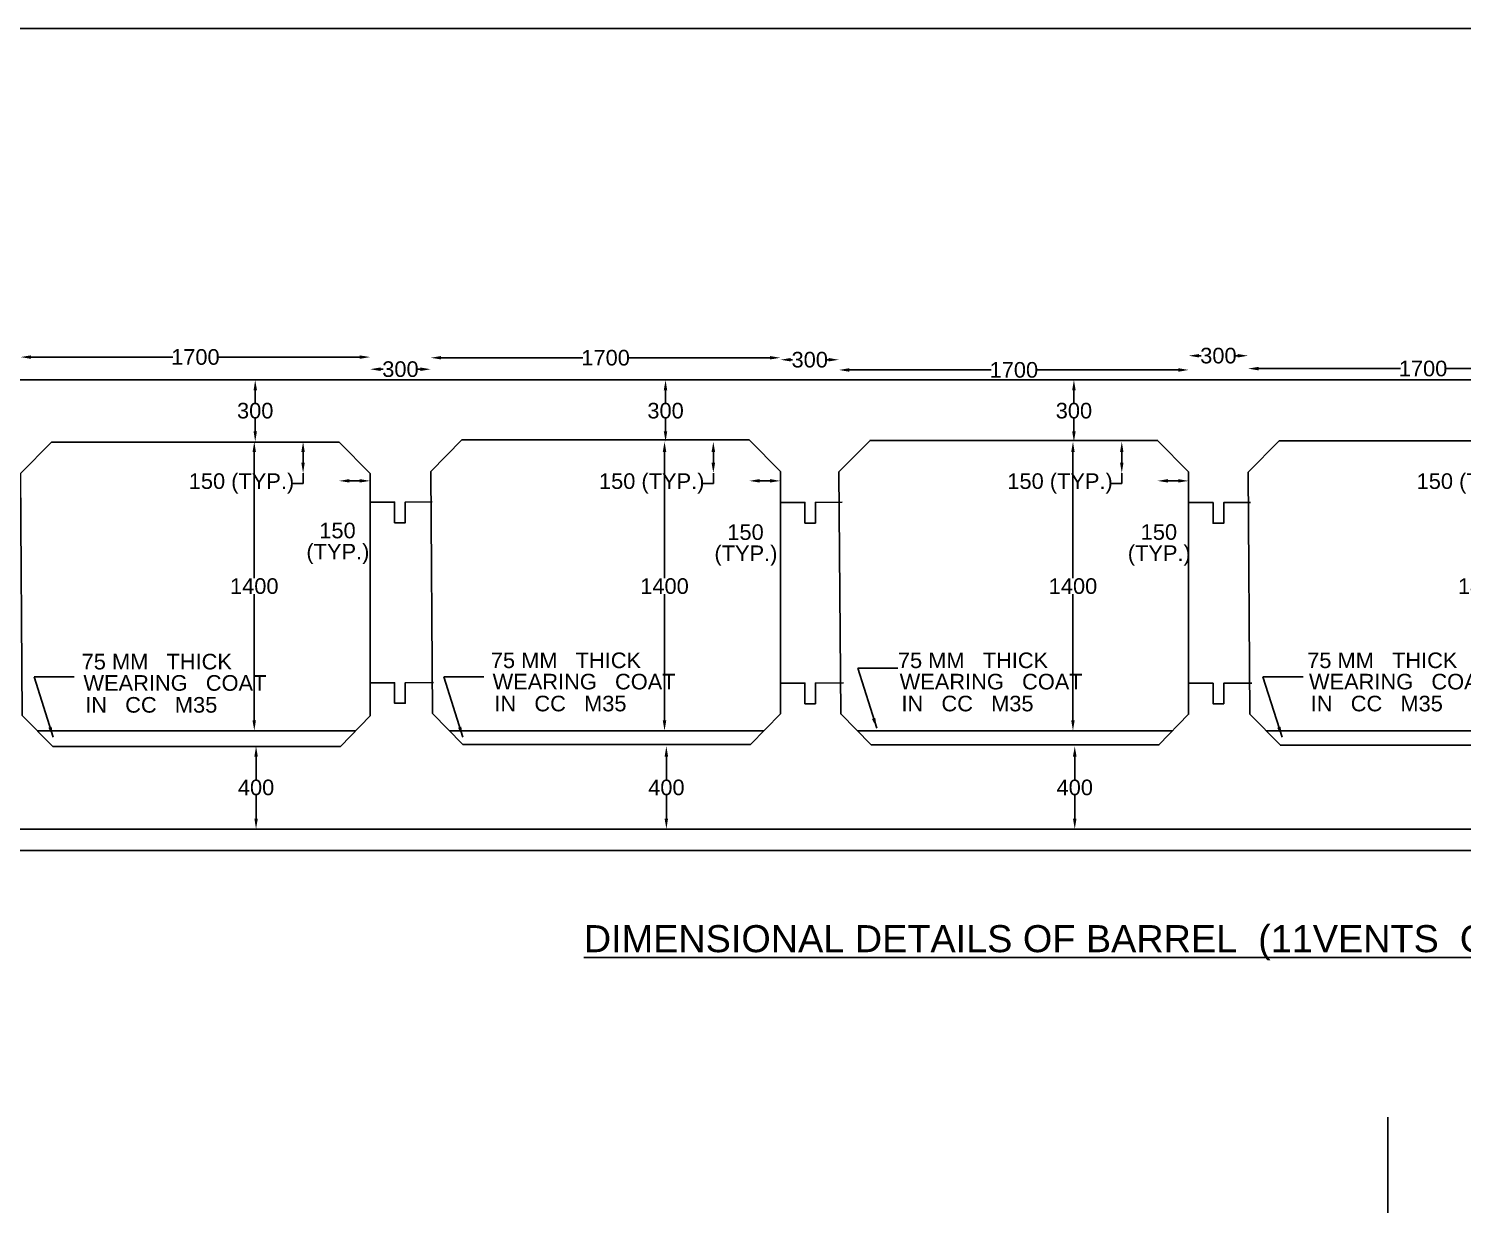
# Model space of a CAD drawing. Header units: inches. Extents: x 33096 to 37838, y -119 to 3188.
# Drawn here: x 34503 to 35880, y 2058 to 3188 of the extents above; entities that cross this region are included whole.
import ezdxf

# ---------------------------------------------------------------- set-up
doc = ezdxf.new("R2010")
doc.units = ezdxf.units.IN
doc.header["$MEASUREMENT"] = 0
doc.layers.add('DIMENSIONS', color=255, linetype='Continuous')
doc.layers.add('TEXT', color=1, linetype='Continuous')
doc.styles.get("Standard").update_dxf_attribs({"font": 'arial.ttf', "height": 15})
doc.dimstyles.get("Standard").update_dxf_attribs({"dimtxt": 15, "dimasz": 10, "dimexe": 0.18, "dimexo": 0.0625, "dimgap": 0.09, "dimtad": 0, "dimtih": 1, "dimtoh": 1, "dimdec": 4, "dimzin": 0, "dimdsep": 46, "dimtxsty": 'Standard', "dimcen": 0.09, "dimse1": 1, "dimse2": 1, "dimadec": 0, "dimazin": 0, "dimtfac": 1, "dimtdec": 4, "dimtofl": 0, "dimtmove": 0, "dimatfit": 3, "dimfxl": 1, "dimtolj": 1, "dimtzin": 0, "dimarcsym": 0})

# ---------------------------------------------------------------- blocks, each defined once
blk = doc.blocks.new('*D9')
at = {"layer": 'Defpoints', "color": 0, "transparency": 16777216}
for p in [(34831.1, 2872.2), (34495.2, 2760.3), (34831.1, 2760.3)]:
    blk.add_point(p, dxfattribs=at)
at = {"layer": 'DIMENSIONS', "color": 0, "lineweight": -2, "transparency": 16777216}
for p, q in [((34505.2, 2872.2), (34641.4, 2872.2)), ((34821.1, 2872.2), (34684.9, 2872.2))]:
    blk.add_line(p, q, dxfattribs=at)
at = {"layer": 'DIMENSIONS', "color": 0, "transparency": 16777216}
for points in [[(34505.2, 2873.8), (34505.2, 2870.5), (34495.2, 2872.2)], [(34821.1, 2873.8), (34821.1, 2870.5), (34831.1, 2872.2)]]:
    blk.add_solid(points, dxfattribs=at)
at = {"layer": 'DIMENSIONS', "color": 0, "transparency": 16777216, "insert": (34663.2, 2872.2), "char_height": 15, "attachment_point": 5}
blk.add_mtext('\\A1;1700', dxfattribs=at)
blk = doc.blocks.new('*D10')
at = {"layer": 'Defpoints', "color": 0, "transparency": 16777216}
for p in [(34889.3, 2860.5), (34831.1, 2760.3), (34889.3, 2760.7)]:
    blk.add_point(p, dxfattribs=at)
at = {"layer": 'DIMENSIONS', "color": 0, "lineweight": -2, "transparency": 16777216}
for p, q in [((34841.1, 2860.5), (34843.6, 2860.5)), ((34879.3, 2860.5), (34876.9, 2860.5))]:
    blk.add_line(p, q, dxfattribs=at)
at = {"layer": 'DIMENSIONS', "color": 0, "transparency": 16777216}
for points in [[(34841.1, 2862.2), (34841.1, 2858.8), (34831.1, 2860.5)], [(34879.3, 2862.2), (34879.3, 2858.8), (34889.3, 2860.5)]]:
    blk.add_solid(points, dxfattribs=at)
at = {"layer": 'DIMENSIONS', "color": 0, "transparency": 16777216, "insert": (34860.2, 2860.5), "char_height": 15, "attachment_point": 5}
blk.add_mtext('\\A1;300', dxfattribs=at)
blk = doc.blocks.new('*D11')
at = {"layer": 'Defpoints', "color": 0, "transparency": 16777216}
for p in [(35225.2, 2871.5), (34889.3, 2762.3), (35225.2, 2762.3)]:
    blk.add_point(p, dxfattribs=at)
at = {"layer": 'DIMENSIONS', "color": 0, "lineweight": -2, "transparency": 16777216}
for p, q in [((34899.3, 2871.5), (35035.5, 2871.5)), ((35215.2, 2871.5), (35079, 2871.5))]:
    blk.add_line(p, q, dxfattribs=at)
at = {"layer": 'DIMENSIONS', "color": 0, "transparency": 16777216}
for points in [[(34899.3, 2873.2), (34899.3, 2869.9), (34889.3, 2871.5)], [(35215.2, 2873.2), (35215.2, 2869.9), (35225.2, 2871.5)]]:
    blk.add_solid(points, dxfattribs=at)
at = {"layer": 'DIMENSIONS', "color": 0, "transparency": 16777216, "insert": (35057.3, 2871.5), "char_height": 15, "attachment_point": 5}
blk.add_mtext('\\A1;1700', dxfattribs=at)
blk = doc.blocks.new('*D12')
at = {"layer": 'Defpoints', "color": 0, "transparency": 16777216}
for p in [(35281.5, 2869.6), (35225.2, 2762.3), (35281.5, 2761.9)]:
    blk.add_point(p, dxfattribs=at)
at = {"layer": 'DIMENSIONS', "color": 0, "lineweight": -2, "transparency": 16777216}
for p, q in [((35235.2, 2869.6), (35236.7, 2869.6)), ((35271.5, 2869.6), (35270, 2869.6))]:
    blk.add_line(p, q, dxfattribs=at)
at = {"layer": 'DIMENSIONS', "color": 0, "transparency": 16777216}
for points in [[(35235.2, 2871.3), (35235.2, 2868), (35225.2, 2869.6)], [(35271.5, 2871.3), (35271.5, 2868), (35281.5, 2869.6)]]:
    blk.add_solid(points, dxfattribs=at)
at = {"layer": 'DIMENSIONS', "color": 0, "transparency": 16777216, "insert": (35253.4, 2869.6), "char_height": 15, "attachment_point": 5}
blk.add_mtext('\\A1;300', dxfattribs=at)
blk = doc.blocks.new('*D13')
at = {"layer": 'Defpoints', "color": 0, "transparency": 16777216}
for p in [(35617.4, 2859.8), (35281.5, 2761.9), (35617.4, 2761.8)]:
    blk.add_point(p, dxfattribs=at)
at = {"layer": 'DIMENSIONS', "color": 0, "lineweight": -2, "transparency": 16777216}
for p, q in [((35291.5, 2859.8), (35427.7, 2859.8)), ((35607.4, 2859.8), (35471.2, 2859.8))]:
    blk.add_line(p, q, dxfattribs=at)
at = {"layer": 'DIMENSIONS', "color": 0, "transparency": 16777216}
for points in [[(35291.5, 2861.5), (35291.5, 2858.1), (35281.5, 2859.8)], [(35607.4, 2861.5), (35607.4, 2858.1), (35617.4, 2859.8)]]:
    blk.add_solid(points, dxfattribs=at)
at = {"layer": 'DIMENSIONS', "color": 0, "transparency": 16777216, "insert": (35449.5, 2859.8), "char_height": 15, "attachment_point": 5}
blk.add_mtext('\\A1;1700', dxfattribs=at)
blk = doc.blocks.new('*D14')
at = {"layer": 'Defpoints', "color": 0, "transparency": 16777216}
for p in [(35674.6, 2873.5), (35617.4, 2761.8), (35674.6, 2761.5)]:
    blk.add_point(p, dxfattribs=at)
at = {"layer": 'DIMENSIONS', "color": 0, "lineweight": -2, "transparency": 16777216}
for p, q in [((35627.4, 2873.5), (35629.4, 2873.5)), ((35664.6, 2873.5), (35662.6, 2873.5))]:
    blk.add_line(p, q, dxfattribs=at)
at = {"layer": 'DIMENSIONS', "color": 0, "transparency": 16777216}
for points in [[(35627.4, 2875.1), (35627.4, 2871.8), (35617.4, 2873.5)], [(35664.6, 2875.1), (35664.6, 2871.8), (35674.6, 2873.5)]]:
    blk.add_solid(points, dxfattribs=at)
at = {"layer": 'DIMENSIONS', "color": 0, "transparency": 16777216, "insert": (35646, 2873.5), "char_height": 15, "attachment_point": 5}
blk.add_mtext('\\A1;300', dxfattribs=at)
blk = doc.blocks.new('*D15')
at = {"layer": 'Defpoints', "color": 0, "transparency": 16777216}
for p in [(36010.5, 2861.1), (35674.6, 2761.5), (36010.5, 2761.5)]:
    blk.add_point(p, dxfattribs=at)
at = {"layer": 'DIMENSIONS', "color": 0, "lineweight": -2, "transparency": 16777216}
for p, q in [((35684.6, 2861.1), (35820.8, 2861.1)), ((36000.5, 2861.1), (35864.3, 2861.1))]:
    blk.add_line(p, q, dxfattribs=at)
at = {"layer": 'DIMENSIONS', "color": 0, "transparency": 16777216}
for points in [[(35684.6, 2862.8), (35684.6, 2859.4), (35674.6, 2861.1)], [(36000.5, 2862.8), (36000.5, 2859.4), (36010.5, 2861.1)]]:
    blk.add_solid(points, dxfattribs=at)
at = {"layer": 'DIMENSIONS', "color": 0, "transparency": 16777216, "insert": (35842.6, 2861.1), "char_height": 15, "attachment_point": 5}
blk.add_mtext('\\A1;1700', dxfattribs=at)
blk = doc.blocks.new('*D42')
at = {"layer": 'Defpoints', "color": 0, "transparency": 16777216}
for p in [(35979.3, 2790.9), (35946.4, 2760.7), (36009.2, 2760.7)]:
    blk.add_point(p, dxfattribs=at)
at = {"layer": 'DIMENSIONS', "color": 0, "lineweight": -2, "transparency": 16777216}
for p, q in [((35946.4, 2780.9), (35946.4, 2770.7)), ((35946.4, 2760.7), (35946.4, 2750.7)), ((35946.4, 2750.7), (35936.4, 2750.7))]:
    blk.add_line(p, q, dxfattribs=at)
at = {"layer": 'DIMENSIONS', "color": 0, "transparency": 16777216}
for points in [[(35944.7, 2780.9), (35948, 2780.9), (35946.4, 2790.9)], [(35944.7, 2770.7), (35948, 2770.7), (35946.4, 2760.7)]]:
    blk.add_solid(points, dxfattribs=at)
at = {"layer": 'DIMENSIONS', "color": 0, "transparency": 16777216, "insert": (35887.1, 2750.7), "char_height": 15, "attachment_point": 5}
blk.add_mtext('\\A1;150 (TYP.)', dxfattribs=at)
blk = doc.blocks.new('*D43')
at = {"layer": 'Defpoints', "color": 0, "transparency": 16777216}
for p in [(35900.4, 2790.9), (35899.5, 2513.1), (35900.4, 2513.1)]:
    blk.add_point(p, dxfattribs=at)
at = {"layer": 'DIMENSIONS', "color": 0, "lineweight": -2, "transparency": 16777216}
for p, q in [((35899.5, 2780.9), (35899.5, 2659.7)), ((35899.5, 2523.1), (35899.5, 2644.2))]:
    blk.add_line(p, q, dxfattribs=at)
at = {"layer": 'DIMENSIONS', "color": 0, "transparency": 16777216}
for points in [[(35897.8, 2780.9), (35901.1, 2780.9), (35899.5, 2790.9)], [(35897.8, 2523.1), (35901.1, 2523.1), (35899.5, 2513.1)]]:
    blk.add_solid(points, dxfattribs=at)
at = {"layer": 'DIMENSIONS', "color": 0, "transparency": 16777216, "insert": (35899.5, 2652), "char_height": 15, "attachment_point": 5}
blk.add_mtext('\\A1;1400', dxfattribs=at)
blk = doc.blocks.new('*D45')
at = {"layer": 'Defpoints', "color": 0, "transparency": 16777216}
for p in [(35507.2, 2850.2), (35507.2, 2790.9), (35507.2, 2790.9)]:
    blk.add_point(p, dxfattribs=at)
at = {"layer": 'DIMENSIONS', "color": 0, "lineweight": -2, "transparency": 16777216}
for p, q in [((35507.2, 2840.2), (35507.2, 2828.3)), ((35507.2, 2800.9), (35507.2, 2812.8))]:
    blk.add_line(p, q, dxfattribs=at)
at = {"layer": 'DIMENSIONS', "color": 0, "transparency": 16777216}
for points in [[(35505.5, 2840.2), (35508.9, 2840.2), (35507.2, 2850.2)], [(35505.5, 2800.9), (35508.9, 2800.9), (35507.2, 2790.9)]]:
    blk.add_solid(points, dxfattribs=at)
at = {"layer": 'DIMENSIONS', "color": 0, "transparency": 16777216, "insert": (35507.2, 2820.6), "char_height": 15, "attachment_point": 5}
blk.add_mtext('\\A1;300', dxfattribs=at)
blk = doc.blocks.new('*D46')
at = {"layer": 'Defpoints', "color": 0, "transparency": 16777216}
for p in [(35586.1, 2790.9), (35553.2, 2760.7), (35616, 2760.7)]:
    blk.add_point(p, dxfattribs=at)
at = {"layer": 'DIMENSIONS', "color": 0, "lineweight": -2, "transparency": 16777216}
for p, q in [((35553.2, 2780.9), (35553.2, 2770.7)), ((35553.2, 2760.7), (35553.2, 2750.7)), ((35553.2, 2750.7), (35543.2, 2750.7))]:
    blk.add_line(p, q, dxfattribs=at)
at = {"layer": 'DIMENSIONS', "color": 0, "transparency": 16777216}
for points in [[(35551.5, 2780.9), (35554.8, 2780.9), (35553.2, 2790.9)], [(35551.5, 2770.7), (35554.8, 2770.7), (35553.2, 2760.7)]]:
    blk.add_solid(points, dxfattribs=at)
at = {"layer": 'DIMENSIONS', "color": 0, "transparency": 16777216, "insert": (35493.9, 2750.7), "char_height": 15, "attachment_point": 5}
blk.add_mtext('\\A1;150 (TYP.)', dxfattribs=at)
blk = doc.blocks.new('*D47')
at = {"layer": 'Defpoints', "color": 0, "transparency": 16777216}
for p in [(35507.2, 2790.9), (35506.3, 2513.1), (35507.2, 2513.1)]:
    blk.add_point(p, dxfattribs=at)
at = {"layer": 'DIMENSIONS', "color": 0, "lineweight": -2, "transparency": 16777216}
for p, q in [((35506.3, 2780.9), (35506.3, 2659.7)), ((35506.3, 2523.1), (35506.3, 2644.2))]:
    blk.add_line(p, q, dxfattribs=at)
at = {"layer": 'DIMENSIONS', "color": 0, "transparency": 16777216}
for points in [[(35504.6, 2780.9), (35507.9, 2780.9), (35506.3, 2790.9)], [(35504.6, 2523.1), (35507.9, 2523.1), (35506.3, 2513.1)]]:
    blk.add_solid(points, dxfattribs=at)
at = {"layer": 'DIMENSIONS', "color": 0, "transparency": 16777216, "insert": (35506.3, 2652), "char_height": 15, "attachment_point": 5}
blk.add_mtext('\\A1;1400', dxfattribs=at)
blk = doc.blocks.new('*D48')
at = {"layer": 'Defpoints', "color": 0, "transparency": 16777216}
for p in [(35508, 2498.3), (35508, 2418.6), (35508, 2418.6)]:
    blk.add_point(p, dxfattribs=at)
at = {"layer": 'DIMENSIONS', "color": 0, "lineweight": -2, "transparency": 16777216}
for p, q in [((35508, 2488.3), (35508, 2466.2)), ((35508, 2428.6), (35508, 2450.7))]:
    blk.add_line(p, q, dxfattribs=at)
at = {"layer": 'DIMENSIONS', "color": 0, "transparency": 16777216}
for points in [[(35506.3, 2488.3), (35509.7, 2488.3), (35508, 2498.3)], [(35506.3, 2428.6), (35509.7, 2428.6), (35508, 2418.6)]]:
    blk.add_solid(points, dxfattribs=at)
at = {"layer": 'DIMENSIONS', "color": 0, "transparency": 16777216, "insert": (35508, 2458.5), "char_height": 15, "attachment_point": 5}
blk.add_mtext('\\A1;400', dxfattribs=at)
blk = doc.blocks.new('*D49')
at = {"layer": 'Defpoints', "color": 0, "transparency": 16777216}
for p in [(35114.9, 2850.2), (35114.9, 2790.9), (35114.9, 2790.9)]:
    blk.add_point(p, dxfattribs=at)
at = {"layer": 'DIMENSIONS', "color": 0, "lineweight": -2, "transparency": 16777216}
for p, q in [((35114.9, 2840.2), (35114.9, 2828.3)), ((35114.9, 2800.9), (35114.9, 2812.8))]:
    blk.add_line(p, q, dxfattribs=at)
at = {"layer": 'DIMENSIONS', "color": 0, "transparency": 16777216}
for points in [[(35113.2, 2840.2), (35116.5, 2840.2), (35114.9, 2850.2)], [(35113.2, 2800.9), (35116.5, 2800.9), (35114.9, 2790.9)]]:
    blk.add_solid(points, dxfattribs=at)
at = {"layer": 'DIMENSIONS', "color": 0, "transparency": 16777216, "insert": (35114.9, 2820.6), "char_height": 15, "attachment_point": 5}
blk.add_mtext('\\A1;300', dxfattribs=at)
blk = doc.blocks.new('*D50')
at = {"layer": 'Defpoints', "color": 0, "transparency": 16777216}
for p in [(35193.7, 2790.9), (35160.8, 2760.7), (35223.6, 2760.7)]:
    blk.add_point(p, dxfattribs=at)
at = {"layer": 'DIMENSIONS', "color": 0, "lineweight": -2, "transparency": 16777216}
for p, q in [((35160.8, 2780.9), (35160.8, 2770.7)), ((35160.8, 2760.7), (35160.8, 2750.7)), ((35160.8, 2750.7), (35150.8, 2750.7))]:
    blk.add_line(p, q, dxfattribs=at)
at = {"layer": 'DIMENSIONS', "color": 0, "transparency": 16777216}
for points in [[(35159.1, 2780.9), (35162.5, 2780.9), (35160.8, 2790.9)], [(35159.1, 2770.7), (35162.5, 2770.7), (35160.8, 2760.7)]]:
    blk.add_solid(points, dxfattribs=at)
at = {"layer": 'DIMENSIONS', "color": 0, "transparency": 16777216, "insert": (35101.6, 2750.7), "char_height": 15, "attachment_point": 5}
blk.add_mtext('\\A1;150 (TYP.)', dxfattribs=at)
blk = doc.blocks.new('*D51')
at = {"layer": 'Defpoints', "color": 0, "transparency": 16777216}
for p in [(35114.9, 2790.9), (35113.9, 2513.1), (35114.9, 2513.1)]:
    blk.add_point(p, dxfattribs=at)
at = {"layer": 'DIMENSIONS', "color": 0, "lineweight": -2, "transparency": 16777216}
for p, q in [((35113.9, 2780.9), (35113.9, 2659.7)), ((35113.9, 2523.1), (35113.9, 2644.2))]:
    blk.add_line(p, q, dxfattribs=at)
at = {"layer": 'DIMENSIONS', "color": 0, "transparency": 16777216}
for points in [[(35112.2, 2780.9), (35115.6, 2780.9), (35113.9, 2790.9)], [(35112.2, 2523.1), (35115.6, 2523.1), (35113.9, 2513.1)]]:
    blk.add_solid(points, dxfattribs=at)
at = {"layer": 'DIMENSIONS', "color": 0, "transparency": 16777216, "insert": (35113.9, 2652), "char_height": 15, "attachment_point": 5}
blk.add_mtext('\\A1;1400', dxfattribs=at)
blk = doc.blocks.new('*D52')
at = {"layer": 'Defpoints', "color": 0, "transparency": 16777216}
for p in [(35115.7, 2498.3), (35115.7, 2418.6), (35115.7, 2418.6)]:
    blk.add_point(p, dxfattribs=at)
at = {"layer": 'DIMENSIONS', "color": 0, "lineweight": -2, "transparency": 16777216}
for p, q in [((35115.7, 2488.3), (35115.7, 2466.2)), ((35115.7, 2428.6), (35115.7, 2450.7))]:
    blk.add_line(p, q, dxfattribs=at)
at = {"layer": 'DIMENSIONS', "color": 0, "transparency": 16777216}
for points in [[(35114, 2488.3), (35117.3, 2488.3), (35115.7, 2498.3)], [(35114, 2428.6), (35117.3, 2428.6), (35115.7, 2418.6)]]:
    blk.add_solid(points, dxfattribs=at)
at = {"layer": 'DIMENSIONS', "color": 0, "transparency": 16777216, "insert": (35115.7, 2458.5), "char_height": 15, "attachment_point": 5}
blk.add_mtext('\\A1;400', dxfattribs=at)
blk = doc.blocks.new('*D53')
at = {"layer": 'Defpoints', "color": 0, "transparency": 16777216}
for p in [(34720.7, 2850.2), (34720.7, 2790.9), (34720.7, 2790.9)]:
    blk.add_point(p, dxfattribs=at)
at = {"layer": 'DIMENSIONS', "color": 0, "lineweight": -2, "transparency": 16777216}
for p, q in [((34720.7, 2840.2), (34720.7, 2828.3)), ((34720.7, 2800.9), (34720.7, 2812.8))]:
    blk.add_line(p, q, dxfattribs=at)
at = {"layer": 'DIMENSIONS', "color": 0, "transparency": 16777216}
for points in [[(34719.1, 2840.2), (34722.4, 2840.2), (34720.7, 2850.2)], [(34719.1, 2800.9), (34722.4, 2800.9), (34720.7, 2790.9)]]:
    blk.add_solid(points, dxfattribs=at)
at = {"layer": 'DIMENSIONS', "color": 0, "transparency": 16777216, "insert": (34720.7, 2820.6), "char_height": 15, "attachment_point": 5}
blk.add_mtext('\\A1;300', dxfattribs=at)
blk = doc.blocks.new('*D54')
at = {"layer": 'Defpoints', "color": 0, "transparency": 16777216}
for p in [(34799.6, 2790.9), (34766.7, 2760.7), (34829.5, 2760.7)]:
    blk.add_point(p, dxfattribs=at)
at = {"layer": 'DIMENSIONS', "color": 0, "lineweight": -2, "transparency": 16777216}
for p, q in [((34766.7, 2780.9), (34766.7, 2770.7)), ((34766.7, 2760.7), (34766.7, 2750.7)), ((34766.7, 2750.7), (34756.7, 2750.7))]:
    blk.add_line(p, q, dxfattribs=at)
at = {"layer": 'DIMENSIONS', "color": 0, "transparency": 16777216}
for points in [[(34765, 2780.9), (34768.3, 2780.9), (34766.7, 2790.9)], [(34765, 2770.7), (34768.3, 2770.7), (34766.7, 2760.7)]]:
    blk.add_solid(points, dxfattribs=at)
at = {"layer": 'DIMENSIONS', "color": 0, "transparency": 16777216, "insert": (34707.5, 2750.7), "char_height": 15, "attachment_point": 5}
blk.add_mtext('\\A1;150 (TYP.)', dxfattribs=at)
blk = doc.blocks.new('*D55')
at = {"layer": 'Defpoints', "color": 0, "transparency": 16777216}
for p in [(34720.7, 2790.9), (34719.8, 2513.1), (34720.7, 2513.1)]:
    blk.add_point(p, dxfattribs=at)
at = {"layer": 'DIMENSIONS', "color": 0, "lineweight": -2, "transparency": 16777216}
for p, q in [((34719.8, 2780.9), (34719.8, 2659.7)), ((34719.8, 2523.1), (34719.8, 2644.2))]:
    blk.add_line(p, q, dxfattribs=at)
at = {"layer": 'DIMENSIONS', "color": 0, "transparency": 16777216}
for points in [[(34718.1, 2780.9), (34721.4, 2780.9), (34719.8, 2790.9)], [(34718.1, 2523.1), (34721.4, 2523.1), (34719.8, 2513.1)]]:
    blk.add_solid(points, dxfattribs=at)
at = {"layer": 'DIMENSIONS', "color": 0, "transparency": 16777216, "insert": (34719.8, 2652), "char_height": 15, "attachment_point": 5}
blk.add_mtext('\\A1;1400', dxfattribs=at)
blk = doc.blocks.new('*D56')
at = {"layer": 'Defpoints', "color": 0, "transparency": 16777216}
for p in [(34721.5, 2498.3), (34721.5, 2418.6), (34721.5, 2418.6)]:
    blk.add_point(p, dxfattribs=at)
at = {"layer": 'DIMENSIONS', "color": 0, "lineweight": -2, "transparency": 16777216}
for p, q in [((34721.5, 2488.3), (34721.5, 2466.2)), ((34721.5, 2428.6), (34721.5, 2450.7))]:
    blk.add_line(p, q, dxfattribs=at)
at = {"layer": 'DIMENSIONS', "color": 0, "transparency": 16777216}
for points in [[(34719.9, 2488.3), (34723.2, 2488.3), (34721.5, 2498.3)], [(34719.9, 2428.6), (34723.2, 2428.6), (34721.5, 2418.6)]]:
    blk.add_solid(points, dxfattribs=at)
at = {"layer": 'DIMENSIONS', "color": 0, "transparency": 16777216, "insert": (34721.5, 2458.5), "char_height": 15, "attachment_point": 5}
blk.add_mtext('\\A1;400', dxfattribs=at)
blk = doc.blocks.new('*D72')
at = {"layer": 'Defpoints', "color": 0, "transparency": 16777216}
for p in [(34801.2, 2790.5), (34831.1, 2760.3), (34831.1, 2753.2)]:
    blk.add_point(p, dxfattribs=at)
at = {"layer": 'DIMENSIONS', "color": 0, "lineweight": -2, "transparency": 16777216}
blk.add_line((34811.2, 2753.2), (34821.1, 2753.2), dxfattribs=at)
at = {"layer": 'DIMENSIONS', "color": 0, "transparency": 16777216}
for points in [[(34811.2, 2754.9), (34811.2, 2751.6), (34801.2, 2753.2)], [(34821.1, 2754.9), (34821.1, 2751.6), (34831.1, 2753.2)]]:
    blk.add_solid(points, dxfattribs=at)
blk = doc.blocks.new('*D73')
at = {"layer": 'Defpoints', "color": 0, "transparency": 16777216}
for p in [(35195.3, 2790.5), (35225.2, 2760.3), (35225.2, 2753.2)]:
    blk.add_point(p, dxfattribs=at)
at = {"layer": 'DIMENSIONS', "color": 0, "lineweight": -2, "transparency": 16777216}
blk.add_line((35205.3, 2753.2), (35215.2, 2753.2), dxfattribs=at)
at = {"layer": 'DIMENSIONS', "color": 0, "transparency": 16777216}
for points in [[(35205.3, 2754.9), (35205.3, 2751.6), (35195.3, 2753.2)], [(35215.2, 2754.9), (35215.2, 2751.6), (35225.2, 2753.2)]]:
    blk.add_solid(points, dxfattribs=at)
blk = doc.blocks.new('*D74')
at = {"layer": 'Defpoints', "color": 0, "transparency": 16777216}
for p in [(35587.5, 2790.5), (35617.4, 2760.3), (35617.4, 2753.2)]:
    blk.add_point(p, dxfattribs=at)
at = {"layer": 'DIMENSIONS', "color": 0, "lineweight": -2, "transparency": 16777216}
blk.add_line((35597.5, 2753.2), (35607.4, 2753.2), dxfattribs=at)
at = {"layer": 'DIMENSIONS', "color": 0, "transparency": 16777216}
for points in [[(35597.5, 2754.9), (35597.5, 2751.6), (35587.5, 2753.2)], [(35607.4, 2754.9), (35607.4, 2751.6), (35617.4, 2753.2)]]:
    blk.add_solid(points, dxfattribs=at)

msp = doc.modelspace()

# ---------------------------------------------------------------- linework, layer by layer
at = {"color": 0}
for points in [[(33256.17374, 2418.56423), (33256.17374, 2850.19967), (37642.482, 2850.19967), (37642.482, 2418.56423)], [(34495.21442, 2760.31809), (34525.01015, 2790.54787), (34801.22614, 2790.54787), (34831.11746, 2760.30104), (34831.11746, 2527.4106), (34802.50704, 2497.99046), (34526.14694, 2497.99046), (34496.93401, 2527.74268), (34495.21442, 2760.31809)], [(34889.3159, 2762.27798), (34919.11163, 2792.50776), (35195.32762, 2792.50776), (35225.21894, 2762.26093), (35225.21894, 2529.37049), (35196.60852, 2499.95035), (34920.24842, 2499.95035), (34891.03549, 2529.70257), (34889.3159, 2762.27798)], [(35281.50875, 2761.85211), (35311.30448, 2792.08188), (35587.52047, 2792.08188), (35617.41179, 2761.83506), (35617.41179, 2528.94462), (35588.80137, 2499.52447), (35312.44127, 2499.52447), (35283.22834, 2529.2767), (35281.50875, 2761.85211)], [(35674.59946, 2761.46813), (35704.39519, 2791.69791), (35980.61118, 2791.69791), (36010.5025, 2761.45108), (36010.5025, 2528.56064), (35981.89208, 2499.1405), (35705.53199, 2499.1405), (35676.31906, 2528.89272), (35674.59946, 2761.46813)], [(34831.11746, 2732.79233), (34854.65849, 2732.79233), (34854.65849, 2713.0204), (34864.82186, 2713.0204), (34864.82186, 2732.79233), (34890.59949, 2732.98292)], [(35225.21894, 2732.42956), (35248.75997, 2732.42956), (35248.75997, 2712.65763), (35258.92335, 2712.65763), (35258.92335, 2732.42956), (35284.70097, 2732.62015)], [(35617.41179, 2732.31285), (35640.95282, 2732.31285), (35640.95282, 2712.54092), (35651.11619, 2712.54092), (35651.11619, 2732.31285), (35676.89381, 2732.50344)], [(34831.11746, 2559.22305), (34854.65849, 2559.22305), (34854.65849, 2539.45112), (34864.82186, 2539.45112), (34864.82186, 2559.22305), (34891.88273, 2559.42313)], [(35225.21894, 2558.86028), (35248.75997, 2558.86028), (35248.75997, 2539.08835), (35258.92335, 2539.08835), (35258.92335, 2558.86028), (35285.98422, 2559.06036)], [(35617.41179, 2558.74357), (35640.95282, 2558.74357), (35640.95282, 2538.97164), (35651.11619, 2538.97164), (35651.11619, 2558.74357), (35678.17706, 2558.94365)], [(34511.48764, 2512.92038), (34817.03959, 2512.93431)], [(34907.49577, 2512.93843), (35209.2525, 2512.95217)], [(35299.25294, 2512.95627), (35601.8769, 2512.97006)], [(35691.94907, 2512.97417), (35995.35845, 2512.98799)], [(33538.71152, 1864.23368), (35808.92099, 1865.47763), (35808.92099, 2141.6584)]]:
    msp.add_lwpolyline(points, dxfattribs=at)
msp.add_lwpolyline([(33246.72022, 2418.56423), (37672.93879, 2418.56423), (37672.93879, 2397.84625), (33246.72022, 2397.84625)], close=True, dxfattribs=at)
at = {"layer": 'DIMENSIONS', "color": 0}
msp.add_lwpolyline([(37788.66838, -116.19915), (33096.08098, -116.19915), (33096.08098, 3187.8024), (37788.66838, 3187.8024)], close=True, dxfattribs=at)

# ---------------------------------------------------------------- texts
at = {"layer": 'TEXT', "color": 0}
for s, height, p in [('150', 15, (34782.25348, 2698.01028)), ('150', 15, (35174.24001, 2696.44899)), ('150', 15, (35571.35594, 2696.60033)), ('(TYP.)', 15, (34769.85261, 2677.68172)), ('(TYP.)', 15, (35161.83914, 2676.12043)), ('(TYP.)', 15, (35558.95507, 2676.27177)), ('75 MM   THICK', 15, (34553.96037, 2571.99031)), ('75 MM   THICK', 15, (34947.04761, 2573.25417)), ('75 MM   THICK', 15, (35338.10381, 2573.25417)), ('75 MM   THICK', 15, (35731.31383, 2573.25417)), ('WEARING   COAT', 15, (34555.66882, 2551.51207)), ('WEARING   COAT', 15, (34948.75607, 2552.77594)), ('WEARING   COAT', 15, (35339.81226, 2552.77594)), ('WEARING   COAT', 15, (35733.02229, 2552.77594)), ('IN   CC   M35', 15, (34557.37727, 2530.46499)), ('IN   CC   M35', 15, (34950.46452, 2531.72885)), ('IN   CC   M35', 15, (35341.52072, 2531.72885)), ('IN   CC   M35', 15, (35734.73074, 2531.72885)), ('%%UDIMENSIONAL DETAILS OF BARREL  (11VENTS  OF 1.70x1.40)', 26, (35036.40374, 2300.26268))]:
    msp.add_text(s, height=height, dxfattribs=at).set_placement(p)

# ---------------------------------------------------------------- dimensions: what is measured, and where the dimension line sits
at = {"layer": 'DIMENSIONS', "color": 0}
for base, p1, p2, text, picture, middle in [((34831.11746, 2872.15976), (34495.21442, 2760.31809), (34831.11746, 2760.31809), '1700', '*D9', (34663.16594, 2872.15976)), ((35225.21894, 2871.54755), (34889.3159, 2762.27798), (35225.21894, 2762.27798), '1700', '*D11', (35057.26742, 2871.54755)), ((35281.50875, 2869.64126), (35225.21894, 2762.27798), (35281.50875, 2761.85211), '300', '*D12', (35253.36384, 2869.64126)), ((35674.59946, 2873.4725), (35617.41179, 2761.83506), (35674.59946, 2761.46813), '300', '*D14', (35646.00563, 2873.4725)), ((34889.32734, 2860.48436), (34831.11746, 2760.30104), (34889.32734, 2760.73143), '300', '*D10', (34860.2224, 2860.48436)), ((35617.41179, 2859.8062), (35281.50875, 2761.85211), (35617.41179, 2761.83506), '1700', '*D13', (35449.46027, 2859.8062)), ((36010.5025, 2861.09904), (35674.59946, 2761.46813), (36010.5025, 2761.46813), '1700', '*D15', (35842.55098, 2861.09904)), ((34831.11746, 2753.24013), (34801.22614, 2790.54787), (34831.11746, 2760.31809), ' ', '*D72', (34816.1718, 2753.24013)), ((35225.21894, 2753.24013), (35195.32762, 2790.54787), (35225.21894, 2760.31809), ' ', '*D73', (35210.27328, 2753.24013)), ((35617.41179, 2753.24013), (35587.52047, 2790.54787), (35617.41179, 2760.31809), ' ', '*D74', (35602.46613, 2753.24013))]:
    dim = msp.add_linear_dim(base=base, p1=p1, p2=p2, text=text, dimstyle='Standard', dxfattribs=at)
    dim.commit()
    dim.dimension.update_dxf_attribs({"geometry": picture, "text_midpoint": middle})
for base, p1, p2, text, picture, middle in [((34720.73365, 2790.90707), (34720.73365, 2850.19967), (34720.73365, 2790.90707), '300', '*D53', (34720.73365, 2820.55337)), ((35114.86132, 2790.90707), (35114.86132, 2850.19967), (35114.86132, 2790.90707), '300', '*D49', (35114.86132, 2820.55337)), ((35507.20798, 2790.90707), (35507.20798, 2850.19967), (35507.20798, 2790.90707), '300', '*D45', (35507.20798, 2820.55337)), ((34766.68173, 2760.66024), (34799.6158, 2790.90707), (34829.50712, 2760.66024), '150 (TYP.)', '*D54', (34707.45292, 2750.66024)), ((35160.8094, 2760.66024), (35193.74347, 2790.90707), (35223.63479, 2760.66024), '150 (TYP.)', '*D50', (35101.58059, 2750.66024)), ((35553.15607, 2760.66024), (35586.09014, 2790.90707), (35615.98145, 2760.66024), '150 (TYP.)', '*D46', (35493.92726, 2750.66024)), ((35946.36021, 2760.66024), (35979.29428, 2790.90707), (36009.1856, 2760.66024), '150 (TYP.)', '*D42', (35887.1314, 2750.66024)), ((34721.52711, 2418.56423), (34721.52711, 2498.34966), (34721.52711, 2418.56423), '400', '*D56', (34721.52711, 2458.45694)), ((35115.65478, 2418.56423), (35115.65478, 2498.34966), (35115.65478, 2418.56423), '400', '*D52', (35115.65478, 2458.45694)), ((35508.00144, 2418.56423), (35508.00144, 2498.34966), (35508.00144, 2418.56423), '400', '*D48', (35508.00144, 2458.45694))]:
    dim = msp.add_linear_dim(base=base, p1=p1, p2=p2, angle=90, text=text, dimstyle='Standard', dxfattribs=at)
    dim.commit()
    dim.dimension.update_dxf_attribs({"geometry": picture, "text_midpoint": middle})
for base, p1, p2, picture, middle in [((34719.77755, 2513.05543), (34720.73365, 2790.90707), (34720.74631, 2513.05543), '*D55', (34719.77755, 2651.98125)), ((35113.90522, 2513.05543), (35114.86132, 2790.90707), (35114.87397, 2513.05543), '*D51', (35113.90522, 2651.98125)), ((35506.25189, 2513.05543), (35507.20798, 2790.90707), (35507.22064, 2513.05543), '*D47', (35506.25189, 2651.98125)), ((35899.45603, 2513.05543), (35900.41213, 2790.90707), (35900.42479, 2513.05543), '*D43', (35899.45603, 2651.98125))]:
    dim = msp.add_linear_dim(base=base, p1=p1, p2=p2, angle=90, text='1400', dimstyle='Standard', dxfattribs=at)
    dim.commit()
    dim.dimension.update_dxf_attribs({"geometry": picture, "text_midpoint": middle, "dimtype": 160})

# ---------------------------------------------------------------- leaders
for points in [[(34526.59935, 2506.88979), (34508.27746, 2564.7343), (34546.88427, 2564.7343)], [(34920.14501, 2506.88979), (34901.82313, 2564.7343), (34940.42993, 2564.7343)], [(35317.81889, 2515.40967), (35299.497, 2573.25417), (35338.10381, 2573.25417)], [(35707.15185, 2506.88979), (35688.82996, 2564.7343), (35727.43677, 2564.7343)]]:
    msp.add_leader(points, dimstyle='Standard', override={"dimgap": 0.09, "dimtad": 0}, dxfattribs=at)

doc.saveas('drawing.dxf')
